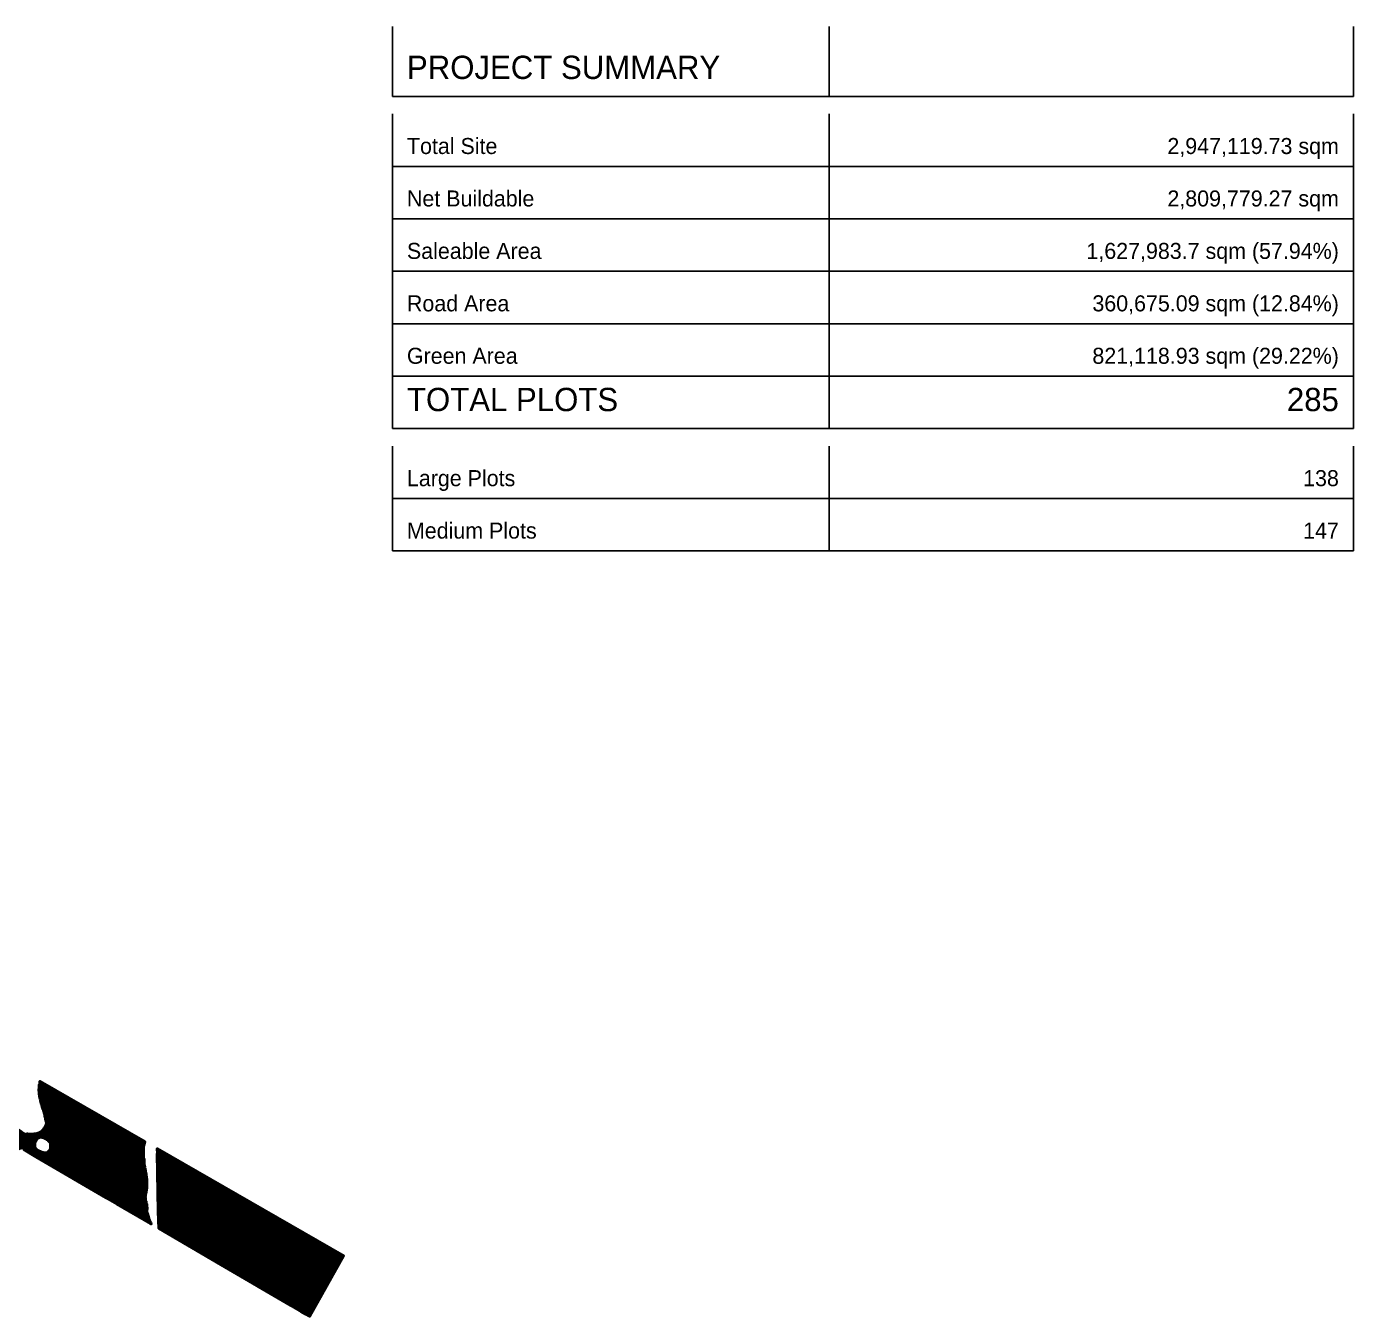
# Model space of a CAD drawing. Header units: metres. Extents: x 729569 to 733474, y 1423763 to 1426173.
# Drawn here: x 732107 to 733474, y 1424845 to 1426173 of the extents above; entities that cross this region are included whole.
import ezdxf
from ezdxf.enums import TextEntityAlignment as Align

# ---------------------------------------------------------------- set-up
doc = ezdxf.new("R2010")
doc.units = ezdxf.units.M
for name, color, linetype in [('BOUNDARY', 7, 'Continuous'), ('GREEN_AREA', 7, 'Continuous'), ('PARCEL_BORDER', 7, 'Continuous'), ('PARCEL_L', 7, 'Continuous'), ('ROADS_LOCAL', 7, 'Continuous'), ('ROADS_MAIN', 7, 'Continuous'), ('TABLE_LINES', 7, 'Continuous'), ('TABLE_TEXT', 7, 'Continuous')]:
    doc.layers.add(name, color=color, linetype=linetype)

msp = doc.modelspace()

# ---------------------------------------------------------------- hatches: boundary and pattern name
at = {"layer": 'BOUNDARY', "true_color": 0xdcdcdc}
h = msp.add_hatch(dxfattribs=at)
h.set_pattern_fill('SOLID')
h.paths.add_polyline_path([(732433.9, 1424906.9), (732398.7, 1424844.6), (732243.5, 1424935.2), (732241.7, 1425017.4), (732433.9, 1424906.9)])
at = {"layer": 'GREEN_AREA', "true_color": 0x96c896}
h = msp.add_hatch(dxfattribs=at)
h.set_pattern_fill('SOLID')
h.paths.add_polyline_path([(732217.3, 1425026.8), (732217.4, 1425026.6), (732217.7, 1425025), (732218.2, 1425023.5), (732218.8, 1425022.1), (732219.5, 1425020.7), (732220.2, 1425019.8), (732217.6, 1425015.3), (732145.8, 1425057.3), (732150.8, 1425065.8), (732217.3, 1425026.8)])
h = msp.add_hatch(dxfattribs=at)
h.set_pattern_fill('SOLID')
h.paths.add_polyline_path([(732227.8, 1425006.2), (732227.8, 1425005.9), (732227.8, 1425005.7), (732227.8, 1425005.4), (732227.8, 1425005), (732227.8, 1425005), (732227.8, 1425004.6), (732227.8, 1425004.4), (732227.8, 1425004), (732227.8, 1425003.8), (732227.8, 1425003.4), (732227.8, 1425003.3), (732227.8, 1425002.9), (732227.8, 1425002.8), (732227.9, 1425002.4), (732227.9, 1425002.3), (732227.9, 1425001.9), (732227.9, 1425001.9), (732228, 1425001.4), (732228, 1425001.3), (732228.1, 1425000.9), (732228.1, 1425000.8), (732228.2, 1425000.2), (732228.2, 1425000.1), (732228.4, 1424999.4), (732228.4, 1424999.4), (732228.5, 1424998.6), (732228.7, 1424997.9), (732228.8, 1424997.3), (732228.9, 1424996.9), (732228.9, 1424996.6), (732229, 1424996.3), (732229, 1424996), (732229, 1424996), (732229.1, 1424995.6), (732229.1, 1424995.6), (732229.1, 1424995.1), (732229.1, 1424995.1), (732229.2, 1424994.6), (732229.2, 1424994.6), (732229.4, 1424993.7), (732229.4, 1424993.6), (732229.6, 1424992.4), (732229.8, 1424991.1), (732230, 1424989.6), (732230.3, 1424988.2), (732230.4, 1424987), (732230.6, 1424986.1), (732230.6, 1424985.6), (732230.7, 1424985.2), (732230.7, 1424984.8), (732230.7, 1424984.4), (732230.7, 1424984), (732230.7, 1424983.5), (732230.7, 1424983), (732230.7, 1424982.6), (732230.7, 1424982.1), (732230.7, 1424981.6), (732230.7, 1424981), (732230.7, 1424981), (732230.6, 1424980.4), (732230.6, 1424980.4), (732230.6, 1424979.7), (732230.6, 1424979.7), (732230.6, 1424979), (732230.6, 1424978.1), (732230.6, 1424977.3), (732230.5, 1424976.6), (732230.5, 1424976.3), (732230.5, 1424976.2), (732230.4, 1424975.9), (732230.3, 1424975.6), (732230.3, 1424975.2), (732230.3, 1424975.2), (732230.1, 1424974.5), (732230.1, 1424974.5), (732230, 1424973.5), (732230, 1424973.5), (732229.8, 1424972.5), (732229.6, 1424971.4), (732229.5, 1424970.4), (732229.3, 1424969.7), (732229.3, 1424969.4), (732229.2, 1424969.1), (732229.2, 1424968.8), (732229.2, 1424968.8), (732229.1, 1424968.5), (732229.1, 1424968.4), (732229.1, 1424968.2), (732229, 1424967.9), (732229, 1424967.6), (732229.1, 1424967.2), (732229.1, 1424967.1), (732229.1, 1424966.8), (732229.1, 1424966.7), (732229.1, 1424966.2), (732229.2, 1424966.1), (732229.2, 1424965.5), (732229.3, 1424965.2), (732229.4, 1424964.8), (732229.4, 1424964.7), (732229.6, 1424964.1), (732229.6, 1424964.1), (732229.8, 1424963.4), (732230, 1424962.7), (732230.2, 1424961.9), (732230.4, 1424961.2), (732230.5, 1424960.5), (732230.6, 1424959.8), (732230.7, 1424959), (732230.7, 1424958.2), (732230.7, 1424957.4), (732230.8, 1424956.6), (732230.8, 1424955.9), (732230.8, 1424955.3), (732230.8, 1424955.3), (732230.8, 1424954.9), (732230.7, 1424954.6), (732230.7, 1424954.2), (732230.7, 1424953.8), (732230.7, 1424953.6), (732230.7, 1424953.2), (732230.7, 1424952.9), (732230.7, 1424952.4), (732230.7, 1424952.2), (732230.8, 1424952), (732230.9, 1424951.5), (732230.9, 1424951.4), (732231.2, 1424950.5), (732231.2, 1424950.5), (732231.5, 1424949.5), (732231.6, 1424949.4), (732231.9, 1424948.3), (732232, 1424948.2), (732232.4, 1424947.1), (732232.4, 1424947), (732232.7, 1424945.9), (732232.7, 1424945.9), (732233.1, 1424945), (732233.3, 1424944.3), (732233.4, 1424944), (732233.4, 1424943.9), (732233.5, 1424943.7), (732233.6, 1424943.5), (732233.6, 1424943.3), (732233.7, 1424943), (732233.8, 1424942.8), (732233.9, 1424942.7), (732234.1, 1424942.4), (732234.1, 1424942.4), (732234.2, 1424942.1), (732234.4, 1424941.7), (732234.6, 1424941.3), (732234.9, 1424940.7), (732235.3, 1424940), (732200.4, 1424960.4), (732227.7, 1425007), (732227.8, 1425006.7), (732227.8, 1425006.2)])
h = msp.add_hatch(dxfattribs=at)
h.set_pattern_fill('SOLID')
h.paths.add_polyline_path([(732241.8, 1425012.4), (732268.8, 1424996.6), (732243.1, 1424952.7), (732241.8, 1425012.4)])
h = msp.add_hatch(dxfattribs=at)
h.set_pattern_fill('SOLID')
h.paths.add_polyline_path([(732421.2, 1424901.9), (732422.3, 1424901.8), (732423.9, 1424901.8), (732425.4, 1424902), (732394.4, 1424847.1), (732390.4, 1424849.5), (732421.2, 1424901.9)])
at = {"layer": 'PARCEL_L', "true_color": 0xffffc8}
h = msp.add_hatch(dxfattribs=at)
h.set_pattern_fill('SOLID')
h.paths.add_polyline_path([(732030.6, 1425025.2), (732071.2, 1425094.4), (732071.2, 1425093.8), (732071.1, 1425093), (732071.1, 1425092.2), (732071.1, 1425092.1), (732071, 1425091.3), (732071, 1425091.2), (732071, 1425090.5), (732071.1, 1425090.2), (732071.1, 1425089.6), (732071.2, 1425089.2), (732071.3, 1425088.7), (732071.4, 1425088.4), (732071.5, 1425088.1), (732071.8, 1425087.4), (732072, 1425087), (732072.4, 1425086.3), (732072.5, 1425086.1), (732073, 1425085.5), (732073.1, 1425085.3), (732073.5, 1425084.8), (732073.6, 1425084.7), (732073.8, 1425084.5), (732073.8, 1425084.5), (732073.9, 1425084.2), (732074, 1425084), (732074.1, 1425083.7), (732074.3, 1425083.4), (732074.5, 1425083.2), (732074.7, 1425083), (732074.8, 1425082.9), (732075.1, 1425082.7), (732075.1, 1425082.7), (732075.4, 1425082.3), (732076, 1425081.5), (732076.6, 1425080.5), (732076.6, 1425080.5), (732077.3, 1425079.6), (732077.3, 1425079.6), (732078, 1425078.7), (732078, 1425078.6), (732078.5, 1425077.9), (732078.6, 1425077.8), (732079, 1425077.3), (732079.1, 1425077.2), (732079.6, 1425076.7), (732079.7, 1425076.5), (732080.1, 1425076.1), (732080.2, 1425076), (732080.6, 1425075.7), (732080.9, 1425075.4), (732081.1, 1425075.1), (732081.3, 1425074.9), (732081.5, 1425074.7), (732081.6, 1425074.5), (732081.7, 1425074.4), (732081.7, 1425074.3), (732081.8, 1425074.1), (732082, 1425073.5), (732082.3, 1425072.7), (732082.6, 1425071.7), (732083, 1425070.6), (732083.4, 1425069.4), (732083.8, 1425068.2), (732084.2, 1425066.9), (732084.6, 1425065.7), (732084.9, 1425064.6), (732085.3, 1425063.4), (732085.7, 1425062), (732086.1, 1425060.7), (732086.4, 1425059.3), (732086.8, 1425058.1), (732087.1, 1425057.1), (732087.3, 1425056.2), (732087.5, 1425055.7), (732087.5, 1425055.6), (732087.5, 1425055.5), (732087.5, 1425055.5), (732087.5, 1425055.3), (732087.6, 1425055.2), (732087.6, 1425055), (732087.6, 1425054.9), (732087.7, 1425054.6), (732087.7, 1425054.5), (732087.8, 1425054.1), (732087.9, 1425053.9), (732088.1, 1425053.6), (732088.2, 1425053.3), (732088.4, 1425053.1), (732088.5, 1425053), (732088.9, 1425052.4), (732088.9, 1425052.4), (732089.6, 1425051.4), (732090.4, 1425050.3), (732091.3, 1425049.1), (732092.2, 1425047.8), (732093.1, 1425046.6), (732093.9, 1425045.6), (732094.5, 1425044.7), (732094.8, 1425044.3), (732095, 1425043.9), (732095.2, 1425043.4), (732095.4, 1425043), (732095.5, 1425042.9), (732095.7, 1425042.4), (732095.8, 1425042.3), (732096.1, 1425041.7), (732096.2, 1425041.5), (732096.6, 1425040.9), (732096.7, 1425040.8), (732097.1, 1425040.2), (732097.2, 1425040.1), (732097.7, 1425039.6), (732097.8, 1425039.5), (732098.2, 1425039), (732098.3, 1425038.9), (732098.7, 1425038.5), (732098.8, 1425038.4), (732099.2, 1425038), (732099.2, 1425038), (732099.6, 1425037.6), (732099.7, 1425037.6), (732100.1, 1425037.2), (732100.3, 1425037.1), (732100.6, 1425036.8), (732100.8, 1425036.7), (732101.1, 1425036.5), (732101.2, 1425036.4), (732101.6, 1425036.2), (732101.6, 1425036.2), (732102, 1425035.9), (732102.3, 1425035.7), (732102.9, 1425035.3), (732102.9, 1425035.3), (732103.5, 1425034.7), (732103.6, 1425034.7), (732104.4, 1425034.1), (732104.6, 1425034), (732105.4, 1425033.5), (732105.7, 1425033.4), (732106.6, 1425033), (732107, 1425032.8), (732107.9, 1425032.5), (732108.1, 1425032.5), (732108.4, 1425032.4), (732109.1, 1425032.3), (732109.4, 1425032.3), (732110.4, 1425032.2), (732110.6, 1425032.2), (732111.8, 1425032.2), (732111.9, 1425032.3), (732113.2, 1425032.3), (732113.3, 1425032.3), (732114.7, 1425032.4), (732114.8, 1425032.5), (732116.2, 1425032.6), (732116.3, 1425032.7), (732117.7, 1425032.9), (732117.9, 1425032.9), (732119.1, 1425033.3), (732119.3, 1425033.3), (732120.4, 1425033.7), (732120.8, 1425033.9), (732121.7, 1425034.3), (732121.9, 1425034.4), (732122.2, 1425034.6), (732123, 1425035.2), (732123.2, 1425035.4), (732123.3, 1425035.5), (732124.1, 1425036.3), (732124.3, 1425036.6), (732125, 1425037.5), (732125.1, 1425037.7), (732125.7, 1425038.7), (732125.8, 1425038.8), (732126.4, 1425039.8), (732126.4, 1425039.9), (732126.9, 1425040.8), (732126.9, 1425040.9), (732127.3, 1425041.6), (732127.3, 1425041.8), (732127.5, 1425042.3), (732127.6, 1425042.5), (732127.7, 1425042.8), (732127.8, 1425043.1), (732127.8, 1425043.4), (732127.8, 1425043.8), (732127.8, 1425044.1), (732127.8, 1425044.4), (732127.8, 1425044.6), (732127.7, 1425044.9), (732127.6, 1425045.2), (732127.5, 1425045.5), (732127.4, 1425045.6), (732127.4, 1425045.6), (732127.4, 1425045.7), (732127.3, 1425046.2), (732127.2, 1425046.9), (732127.2, 1425046.9), (732127, 1425047.8), (732127, 1425047.8), (732126.8, 1425048.8), (732126.8, 1425048.8), (732126.6, 1425049.9), (732126.6, 1425049.9), (732126.3, 1425051), (732126.3, 1425051), (732126.1, 1425052.1), (732126.1, 1425052.2), (732125.8, 1425053.2), (732125.8, 1425053.3), (732125.5, 1425054.3), (732125.5, 1425054.3), (732125.1, 1425055.5), (732125.1, 1425055.5), (732124.7, 1425056.8), (732124.7, 1425056.8), (732124.3, 1425058.1), (732124.3, 1425058.1), (732123.9, 1425059.4), (732123.9, 1425059.4), (732123.5, 1425060.6), (732123.5, 1425060.6), (732123.1, 1425061.7), (732122.8, 1425062.6), (732122.6, 1425063.3), (732122.5, 1425063.6), (732122.4, 1425064), (732122.3, 1425064.3), (732122.2, 1425064.6), (732122.1, 1425064.9), (732122, 1425065.3), (732122, 1425065.3), (732121.9, 1425065.8), (732121.8, 1425066.1), (732121.8, 1425066.5), (732121.7, 1425066.9), (732121.6, 1425067.3), (732121.6, 1425067.3), (732121.5, 1425067.9), (732121.3, 1425068.8), (732121.1, 1425069.8), (732120.9, 1425071), (732120.7, 1425072.3), (732120.5, 1425073.6), (732120.4, 1425074.9), (732120.3, 1425076.1), (732120.2, 1425077.2), (732120.2, 1425078.3), (732120.3, 1425079.5), (732120.3, 1425080.8), (732120.4, 1425082.2), (732120.5, 1425083.5), (732150.8, 1425065.8), (732128, 1425026.9), (732127.3, 1425027.3), (732127.1, 1425027.4), (732126, 1425028), (732125.8, 1425028.1), (732124.7, 1425028.5), (732124.4, 1425028.6), (732123.3, 1425028.9), (732122.9, 1425029), (732122.2, 1425029.1), (732121.9, 1425029.1), (732121.7, 1425029.1), (732121.2, 1425029.1), (732121, 1425029.1), (732120.7, 1425029.1), (732120.4, 1425029), (732120.1, 1425028.9), (732119.9, 1425028.9), (732119.7, 1425028.8), (732119.5, 1425028.7), (732119.2, 1425028.6), (732119, 1425028.4), (732118.8, 1425028.3), (732118.6, 1425028.2), (732118.2, 1425027.9), (732118, 1425027.7), (732117.9, 1425027.6), (732117.4, 1425027), (732117.2, 1425026.8), (732117.1, 1425026.7), (732116.6, 1425025.8), (732116.4, 1425025.5), (732115.9, 1425024.5), (732115.8, 1425024.2), (732115.4, 1425023.2), (732115.3, 1425022.8), (732115.1, 1425021.8), (732115.1, 1425021.6), (732115.1, 1425021.4), (732115.1, 1425020.7), (732115.1, 1425020.4), (732115.1, 1425020.2), (732115.1, 1425019.7), (732115.2, 1425019.5), (732115.2, 1425019.3), (732115.3, 1425019), (732115.4, 1425018.7), (732115.5, 1425018.5), (732115.6, 1425018.3), (732115.6, 1425018.1), (732115.8, 1425017.9), (732115.9, 1425017.7), (732116.1, 1425017.5), (732116.2, 1425017.3), (732116.4, 1425017.1), (732116.8, 1425016.7), (732116.9, 1425016.6), (732117.1, 1425016.5), (732117.8, 1425016), (732118.1, 1425015.8), (732119.2, 1425015.2), (732119.5, 1425015), (732120.7, 1425014.5), (732117.4, 1425008.8), (732104.4, 1425016.4), (732104, 1425016.6), (732103.5, 1425016.8), (732103, 1425016.9), (732102.6, 1425017), (732102.1, 1425017.1), (732101.6, 1425017.1), (732101.1, 1425017), (732100.6, 1425016.9), (732100.2, 1425016.8), (732099.7, 1425016.6), (732099.3, 1425016.4), (732098.9, 1425016.1), (732098.5, 1425015.8), (732098.2, 1425015.4), (732097.9, 1425015.1), (732082.7, 1424994.7), (732030.6, 1425025.2)])
h = msp.add_hatch(dxfattribs=at)
h.set_pattern_fill('SOLID')
h.paths.add_polyline_path([(732145.8, 1425057.3), (732217.6, 1425015.3), (732189.2, 1424966.9), (732117.4, 1425008.8), (732120.7, 1425014.5), (732120.8, 1425014.5), (732121, 1425014.4), (732122.3, 1425013.9), (732122.5, 1425013.9), (732123.8, 1425013.5), (732124.1, 1425013.4), (732125.3, 1425013.2), (732125.6, 1425013.2), (732126.4, 1425013.1), (732126.6, 1425013.1), (732126.9, 1425013.1), (732127.4, 1425013.1), (732127.6, 1425013.2), (732127.9, 1425013.2), (732128.2, 1425013.3), (732128.4, 1425013.4), (732128.6, 1425013.4), (732128.7, 1425013.5), (732129, 1425013.6), (732129.1, 1425013.7), (732129.4, 1425013.9), (732129.6, 1425014.1), (732129.8, 1425014.2), (732130, 1425014.4), (732130.3, 1425014.7), (732130.4, 1425014.8), (732130.6, 1425015.1), (732130.9, 1425015.6), (732131, 1425015.8), (732131.2, 1425016), (732131.5, 1425016.7), (732131.7, 1425017.1), (732131.9, 1425018), (732132, 1425018.4), (732132.2, 1425019.2), (732132.2, 1425019.6), (732132.2, 1425020.5), (732132.2, 1425020.9), (732132.2, 1425021.6), (732132.1, 1425022), (732132, 1425022.4), (732131.9, 1425022.8), (732131.8, 1425023.1), (732131.7, 1425023.3), (732131.6, 1425023.4), (732131.6, 1425023.6), (732131.5, 1425023.7), (732131.3, 1425024), (732131.2, 1425024.2), (732130.9, 1425024.5), (732130.6, 1425024.9), (732130.3, 1425025.2), (732129.8, 1425025.7), (732129.5, 1425025.9), (732128.6, 1425026.5), (732128.4, 1425026.7), (732128, 1425026.9), (732145.8, 1425057.3)])
h = msp.add_hatch(dxfattribs=at)
h.set_pattern_fill('SOLID')
h.paths.add_polyline_path([(732268.8, 1424996.6), (732340.6, 1424954.5), (732307.4, 1424897.9), (732243.5, 1424935.2), (732243.1, 1424952.7), (732268.8, 1424996.6)])
h = msp.add_hatch(dxfattribs=at)
h.set_pattern_fill('SOLID')
h.paths.add_polyline_path([(732340.6, 1424954.5), (732407.1, 1424915.5), (732407.1, 1424915.3), (732407.5, 1424913.8), (732407.9, 1424912.3), (732408.6, 1424910.8), (732409.3, 1424909.4), (732410, 1424908.5), (732379.2, 1424856), (732307.4, 1424897.9), (732340.6, 1424954.5)])
at = {"layer": 'ROADS_LOCAL', "true_color": 0x999999}
h = msp.add_hatch(dxfattribs=at)
h.set_pattern_fill('SOLID')
h.paths.add_polyline_path([(732200.4, 1424960.4), (732189.2, 1424966.9), (732220.2, 1425019.8), (732219.5, 1425020.7), (732218.8, 1425022.1), (732218.2, 1425023.5), (732217.7, 1425025), (732217.4, 1425026.6), (732217.3, 1425026.8), (732120.5, 1425083.5), (732120.6, 1425083.7), (732120.7, 1425085.1), (732120.8, 1425086.3), (732120.9, 1425086.8), (732229, 1425024.7), (732228.8, 1425024.3), (732228.8, 1425024.3), (732228.6, 1425023.4), (732228.5, 1425022.8), (732228.3, 1425022.1), (732228.1, 1425021.5), (732228.1, 1425021.4), (732227.9, 1425020.8), (732227.9, 1425020.8), (732227.7, 1425020.2), (732227.7, 1425020.1), (732227.6, 1425019.5), (732227.5, 1425019.3), (732227.5, 1425018.9), (732227.4, 1425018.6), (732227.4, 1425018.2), (732227.4, 1425017.9), (732227.4, 1425017.5), (732227.4, 1425017.3), (732227.4, 1425016.9), (732227.4, 1425016.9), (732227.4, 1425016.6), (732227.5, 1425016.2), (732227.4, 1425015.9), (732227.4, 1425015.3), (732227.4, 1425014.6), (732227.4, 1425014.5), (732227.4, 1425013.7), (732227.4, 1425013.7), (732227.4, 1425012.8), (732227.4, 1425012.8), (732227.4, 1425011.9), (732227.4, 1425011.8), (732227.4, 1425011), (732227.4, 1425010.9), (732227.4, 1425010), (732227.4, 1425009.9), (732227.5, 1425009.1), (732227.5, 1425009), (732227.6, 1425008.2), (732227.6, 1425008.1), (732227.7, 1425007.4), (732227.7, 1425007.4), (732227.7, 1425007), (732200.4, 1424960.4)])
at = {"layer": 'ROADS_MAIN', "true_color": 0x999999}
h = msp.add_hatch(dxfattribs=at)
h.set_pattern_fill('SOLID')
h.paths.add_polyline_path([(732425.4, 1424902), (732423.9, 1424901.8), (732422.3, 1424901.8), (732421.2, 1424901.9), (732390.4, 1424849.5), (732379.2, 1424856), (732410, 1424908.5), (732409.3, 1424909.4), (732408.6, 1424910.8), (732407.9, 1424912.3), (732407.5, 1424913.8), (732407.1, 1424915.3), (732407.1, 1424915.5), (732241.8, 1425012.4), (732241.7, 1425017.4), (732433.9, 1424906.9), (732398.7, 1424844.6), (732394.4, 1424847.1), (732425.4, 1424902)])

# ---------------------------------------------------------------- linework, layer by layer
at = {"layer": 'PARCEL_BORDER', "lineweight": 50, "true_color": 0x323232}
msp.add_lwpolyline([(732107, 1425032.8), (732107.9, 1425032.5), (732108.1, 1425032.5), (732108.4, 1425032.4), (732109.1, 1425032.3), (732109.4, 1425032.3), (732110.4, 1425032.2), (732110.6, 1425032.2), (732111.8, 1425032.2), (732111.9, 1425032.3), (732113.2, 1425032.3), (732113.3, 1425032.3), (732114.7, 1425032.4), (732114.8, 1425032.5), (732116.2, 1425032.6), (732116.3, 1425032.7), (732117.7, 1425032.9), (732117.9, 1425032.9), (732119.1, 1425033.3), (732119.3, 1425033.3), (732120.4, 1425033.7), (732120.8, 1425033.9), (732121.7, 1425034.3), (732121.9, 1425034.4), (732122.2, 1425034.6), (732123, 1425035.2), (732123.2, 1425035.4), (732123.3, 1425035.5), (732124.1, 1425036.3), (732124.3, 1425036.6), (732125, 1425037.5), (732125.1, 1425037.7), (732125.7, 1425038.7), (732125.8, 1425038.8), (732126.4, 1425039.8), (732126.4, 1425039.9), (732126.9, 1425040.8), (732126.9, 1425040.9), (732127.3, 1425041.6), (732127.3, 1425041.8), (732127.5, 1425042.3), (732127.6, 1425042.5), (732127.7, 1425042.8), (732127.8, 1425043.1), (732127.8, 1425043.4), (732127.8, 1425043.8), (732127.8, 1425044.1), (732127.8, 1425044.4), (732127.8, 1425044.6), (732127.7, 1425044.9), (732127.6, 1425045.2), (732127.5, 1425045.5), (732127.4, 1425045.6), (732127.4, 1425045.6), (732127.4, 1425045.7), (732127.3, 1425046.2), (732127.2, 1425046.9), (732127.2, 1425046.9), (732127, 1425047.8), (732127, 1425047.8), (732126.8, 1425048.8), (732126.8, 1425048.8), (732126.6, 1425049.9), (732126.6, 1425049.9), (732126.3, 1425051), (732126.3, 1425051), (732126.1, 1425052.1), (732126.1, 1425052.2), (732125.8, 1425053.2), (732125.8, 1425053.3), (732125.5, 1425054.3), (732125.5, 1425054.3), (732125.1, 1425055.5), (732125.1, 1425055.5), (732124.7, 1425056.8), (732124.7, 1425056.8), (732124.3, 1425058.1), (732124.3, 1425058.1), (732123.9, 1425059.4), (732123.9, 1425059.4), (732123.5, 1425060.6), (732123.5, 1425060.6), (732123.1, 1425061.7), (732122.8, 1425062.6), (732122.6, 1425063.3), (732122.5, 1425063.6), (732122.4, 1425064), (732122.3, 1425064.3), (732122.2, 1425064.6), (732122.1, 1425064.9), (732122, 1425065.3), (732122, 1425065.3), (732121.9, 1425065.8), (732121.8, 1425066.1), (732121.8, 1425066.5), (732121.7, 1425066.9), (732121.6, 1425067.3), (732121.6, 1425067.3), (732121.5, 1425067.9), (732121.3, 1425068.8), (732121.1, 1425069.8), (732120.9, 1425071), (732120.7, 1425072.3), (732120.5, 1425073.6), (732120.4, 1425074.9), (732120.3, 1425076.1), (732120.2, 1425077.2), (732120.2, 1425078.3), (732120.3, 1425079.5), (732120.3, 1425080.8), (732120.4, 1425082.2), (732120.5, 1425083.5), (732150.8, 1425065.8), (732128, 1425026.9), (732127.3, 1425027.3), (732127.1, 1425027.4), (732126, 1425028), (732125.8, 1425028.1), (732124.7, 1425028.5), (732124.4, 1425028.6), (732123.3, 1425028.9), (732122.9, 1425029), (732122.2, 1425029.1), (732121.9, 1425029.1), (732121.7, 1425029.1), (732121.2, 1425029.1), (732121, 1425029.1), (732120.7, 1425029.1), (732120.4, 1425029), (732120.1, 1425028.9), (732119.9, 1425028.9), (732119.7, 1425028.8), (732119.5, 1425028.7), (732119.2, 1425028.6), (732119, 1425028.4), (732118.8, 1425028.3), (732118.6, 1425028.2), (732118.2, 1425027.9), (732118, 1425027.7), (732117.9, 1425027.6), (732117.4, 1425027), (732117.2, 1425026.8), (732117.1, 1425026.7), (732116.6, 1425025.8), (732116.4, 1425025.5), (732115.9, 1425024.5), (732115.8, 1425024.2), (732115.4, 1425023.2), (732115.3, 1425022.8), (732115.1, 1425021.8), (732115.1, 1425021.6), (732115.1, 1425021.4), (732115.1, 1425020.7), (732115.1, 1425020.4), (732115.1, 1425020.2), (732115.1, 1425019.7), (732115.2, 1425019.5), (732115.2, 1425019.3), (732115.3, 1425019), (732115.4, 1425018.7), (732115.5, 1425018.5), (732115.6, 1425018.3), (732115.6, 1425018.1), (732115.8, 1425017.9), (732115.9, 1425017.7), (732116.1, 1425017.5), (732116.2, 1425017.3), (732116.4, 1425017.1), (732116.8, 1425016.7), (732116.9, 1425016.6), (732117.1, 1425016.5), (732117.8, 1425016), (732118.1, 1425015.8), (732119.2, 1425015.2), (732119.5, 1425015), (732120.7, 1425014.5), (732117.4, 1425008.8), (732104.4, 1425016.4)], dxfattribs=at)
at = {"layer": 'PARCEL_BORDER', "lineweight": 40, "true_color": 0x323232}
for points in [[(732200.4, 1424960.4), (732189.2, 1424966.9), (732220.2, 1425019.8), (732219.5, 1425020.7), (732218.8, 1425022.1), (732218.2, 1425023.5), (732217.7, 1425025), (732217.4, 1425026.6), (732217.3, 1425026.8), (732120.5, 1425083.5), (732120.6, 1425083.7), (732120.7, 1425085.1), (732120.8, 1425086.3), (732120.9, 1425086.8), (732229, 1425024.7), (732228.8, 1425024.3), (732228.8, 1425024.3), (732228.6, 1425023.4), (732228.5, 1425022.8), (732228.3, 1425022.1), (732228.1, 1425021.5), (732228.1, 1425021.4), (732227.9, 1425020.8), (732227.9, 1425020.8), (732227.7, 1425020.2), (732227.7, 1425020.1), (732227.6, 1425019.5), (732227.5, 1425019.3), (732227.5, 1425018.9), (732227.4, 1425018.6), (732227.4, 1425018.2), (732227.4, 1425017.9), (732227.4, 1425017.5), (732227.4, 1425017.3), (732227.4, 1425016.9), (732227.4, 1425016.9), (732227.4, 1425016.6), (732227.5, 1425016.2), (732227.4, 1425015.9), (732227.4, 1425015.3), (732227.4, 1425014.6), (732227.4, 1425014.5), (732227.4, 1425013.7), (732227.4, 1425013.7), (732227.4, 1425012.8), (732227.4, 1425012.8), (732227.4, 1425011.9), (732227.4, 1425011.8), (732227.4, 1425011), (732227.4, 1425010.9), (732227.4, 1425010), (732227.4, 1425009.9), (732227.5, 1425009.1), (732227.5, 1425009), (732227.6, 1425008.2), (732227.6, 1425008.1), (732227.7, 1425007.4), (732227.7, 1425007.4), (732227.7, 1425007), (732200.4, 1424960.4)], [(732425.4, 1424902), (732423.9, 1424901.8), (732422.3, 1424901.8), (732421.2, 1424901.9), (732390.4, 1424849.5), (732379.2, 1424856), (732410, 1424908.5), (732409.3, 1424909.4), (732408.6, 1424910.8), (732407.9, 1424912.3), (732407.5, 1424913.8), (732407.1, 1424915.3), (732407.1, 1424915.5), (732241.8, 1425012.4), (732241.7, 1425017.4), (732433.9, 1424906.9), (732398.7, 1424844.6), (732394.4, 1424847.1), (732425.4, 1424902)]]:
    msp.add_lwpolyline(points, close=True, dxfattribs=at)
at = {"layer": 'PARCEL_BORDER', "lineweight": 50, "true_color": 0x323232}
for points in [[(732145.8, 1425057.3), (732217.6, 1425015.3), (732189.2, 1424966.9), (732117.4, 1425008.8), (732120.7, 1425014.5), (732120.8, 1425014.5), (732121, 1425014.4), (732122.3, 1425013.9), (732122.5, 1425013.9), (732123.8, 1425013.5), (732124.1, 1425013.4), (732125.3, 1425013.2), (732125.6, 1425013.2), (732126.4, 1425013.1), (732126.6, 1425013.1), (732126.9, 1425013.1), (732127.4, 1425013.1), (732127.6, 1425013.2), (732127.9, 1425013.2), (732128.2, 1425013.3), (732128.4, 1425013.4), (732128.6, 1425013.4), (732128.7, 1425013.5), (732129, 1425013.6), (732129.1, 1425013.7), (732129.4, 1425013.9), (732129.6, 1425014.1), (732129.8, 1425014.2), (732130, 1425014.4), (732130.3, 1425014.7), (732130.4, 1425014.8), (732130.6, 1425015.1), (732130.9, 1425015.6), (732131, 1425015.8), (732131.2, 1425016), (732131.5, 1425016.7), (732131.7, 1425017.1), (732131.9, 1425018), (732132, 1425018.4), (732132.2, 1425019.2), (732132.2, 1425019.6), (732132.2, 1425020.5), (732132.2, 1425020.9), (732132.2, 1425021.6), (732132.1, 1425022), (732132, 1425022.4), (732131.9, 1425022.8), (732131.8, 1425023.1), (732131.7, 1425023.3), (732131.6, 1425023.4), (732131.6, 1425023.6), (732131.5, 1425023.7), (732131.3, 1425024), (732131.2, 1425024.2), (732130.9, 1425024.5), (732130.6, 1425024.9), (732130.3, 1425025.2), (732129.8, 1425025.7), (732129.5, 1425025.9), (732128.6, 1425026.5), (732128.4, 1425026.7), (732128, 1425026.9), (732145.8, 1425057.3)], [(732268.8, 1424996.6), (732340.6, 1424954.5), (732307.4, 1424897.9), (732243.5, 1424935.2), (732243.1, 1424952.7), (732268.8, 1424996.6)], [(732340.6, 1424954.5), (732407.1, 1424915.5), (732407.1, 1424915.3), (732407.5, 1424913.8), (732407.9, 1424912.3), (732408.6, 1424910.8), (732409.3, 1424909.4), (732410, 1424908.5), (732379.2, 1424856), (732307.4, 1424897.9), (732340.6, 1424954.5)]]:
    msp.add_lwpolyline(points, close=True, dxfattribs=at)
at = {"layer": 'PARCEL_BORDER', "lineweight": 50, "true_color": 0x326432}
for points in [[(732217.3, 1425026.8), (732217.4, 1425026.6), (732217.7, 1425025), (732218.2, 1425023.5), (732218.8, 1425022.1), (732219.5, 1425020.7), (732220.2, 1425019.8), (732217.6, 1425015.3), (732145.8, 1425057.3), (732150.8, 1425065.8), (732217.3, 1425026.8)], [(732227.8, 1425006.2), (732227.8, 1425005.9), (732227.8, 1425005.7), (732227.8, 1425005.4), (732227.8, 1425005), (732227.8, 1425005), (732227.8, 1425004.6), (732227.8, 1425004.4), (732227.8, 1425004), (732227.8, 1425003.8), (732227.8, 1425003.4), (732227.8, 1425003.3), (732227.8, 1425002.9), (732227.8, 1425002.8), (732227.9, 1425002.4), (732227.9, 1425002.3), (732227.9, 1425001.9), (732227.9, 1425001.9), (732228, 1425001.4), (732228, 1425001.3), (732228.1, 1425000.9), (732228.1, 1425000.8), (732228.2, 1425000.2), (732228.2, 1425000.1), (732228.4, 1424999.4), (732228.4, 1424999.4), (732228.5, 1424998.6), (732228.7, 1424997.9), (732228.8, 1424997.3), (732228.9, 1424996.9), (732228.9, 1424996.6), (732229, 1424996.3), (732229, 1424996), (732229, 1424996), (732229.1, 1424995.6), (732229.1, 1424995.6), (732229.1, 1424995.1), (732229.1, 1424995.1), (732229.2, 1424994.6), (732229.2, 1424994.6), (732229.4, 1424993.7), (732229.4, 1424993.6), (732229.6, 1424992.4), (732229.8, 1424991.1), (732230, 1424989.6), (732230.3, 1424988.2), (732230.4, 1424987), (732230.6, 1424986.1), (732230.6, 1424985.6), (732230.7, 1424985.2), (732230.7, 1424984.8), (732230.7, 1424984.4), (732230.7, 1424984), (732230.7, 1424983.5), (732230.7, 1424983), (732230.7, 1424982.6), (732230.7, 1424982.1), (732230.7, 1424981.6), (732230.7, 1424981), (732230.7, 1424981), (732230.6, 1424980.4), (732230.6, 1424980.4), (732230.6, 1424979.7), (732230.6, 1424979.7), (732230.6, 1424979), (732230.6, 1424978.1), (732230.6, 1424977.3), (732230.5, 1424976.6), (732230.5, 1424976.3), (732230.5, 1424976.2), (732230.4, 1424975.9), (732230.3, 1424975.6), (732230.3, 1424975.2), (732230.3, 1424975.2), (732230.1, 1424974.5), (732230.1, 1424974.5), (732230, 1424973.5), (732230, 1424973.5), (732229.8, 1424972.5), (732229.6, 1424971.4), (732229.5, 1424970.4), (732229.3, 1424969.7), (732229.3, 1424969.4), (732229.2, 1424969.1), (732229.2, 1424968.8), (732229.2, 1424968.8), (732229.1, 1424968.5), (732229.1, 1424968.4), (732229.1, 1424968.2), (732229, 1424967.9), (732229, 1424967.6), (732229.1, 1424967.2), (732229.1, 1424967.1), (732229.1, 1424966.8), (732229.1, 1424966.7), (732229.1, 1424966.2), (732229.2, 1424966.1), (732229.2, 1424965.5), (732229.3, 1424965.2), (732229.4, 1424964.8), (732229.4, 1424964.7), (732229.6, 1424964.1), (732229.6, 1424964.1), (732229.8, 1424963.4), (732230, 1424962.7), (732230.2, 1424961.9), (732230.4, 1424961.2), (732230.5, 1424960.5), (732230.6, 1424959.8), (732230.7, 1424959), (732230.7, 1424958.2), (732230.7, 1424957.4), (732230.8, 1424956.6), (732230.8, 1424955.9), (732230.8, 1424955.3), (732230.8, 1424955.3), (732230.8, 1424954.9), (732230.7, 1424954.6), (732230.7, 1424954.2), (732230.7, 1424953.8), (732230.7, 1424953.6), (732230.7, 1424953.2), (732230.7, 1424952.9), (732230.7, 1424952.4), (732230.7, 1424952.2), (732230.8, 1424952), (732230.9, 1424951.5), (732230.9, 1424951.4), (732231.2, 1424950.5), (732231.2, 1424950.5), (732231.5, 1424949.5), (732231.6, 1424949.4), (732231.9, 1424948.3), (732232, 1424948.2), (732232.4, 1424947.1), (732232.4, 1424947), (732232.7, 1424945.9), (732232.7, 1424945.9), (732233.1, 1424945), (732233.3, 1424944.3), (732233.4, 1424944), (732233.4, 1424943.9), (732233.5, 1424943.7), (732233.6, 1424943.5), (732233.6, 1424943.3), (732233.7, 1424943), (732233.8, 1424942.8), (732233.9, 1424942.7), (732234.1, 1424942.4), (732234.1, 1424942.4), (732234.2, 1424942.1), (732234.4, 1424941.7), (732234.6, 1424941.3), (732234.9, 1424940.7), (732235.3, 1424940), (732200.4, 1424960.4), (732227.7, 1425007), (732227.8, 1425006.7), (732227.8, 1425006.2)], [(732241.8, 1425012.4), (732268.8, 1424996.6), (732243.1, 1424952.7), (732241.8, 1425012.4)], [(732421.2, 1424901.9), (732422.3, 1424901.8), (732423.9, 1424901.8), (732425.4, 1424902), (732394.4, 1424847.1), (732390.4, 1424849.5), (732421.2, 1424901.9)]]:
    msp.add_lwpolyline(points, close=True, dxfattribs=at)
at = {"layer": 'TABLE_LINES'}
for p, q in [((732483.9, 1426100.8), (732483.9, 1426172.8)), ((732933.9, 1426100.8), (732933.9, 1426172.8)), ((733473.9, 1426100.8), (733473.9, 1426172.8)), ((732483.9, 1426100.8), (733473.9, 1426100.8)), ((732483.9, 1426028.8), (732483.9, 1426082.8)), ((732933.9, 1426028.8), (732933.9, 1426082.8)), ((733473.9, 1426028.8), (733473.9, 1426082.8)), ((732483.9, 1426028.8), (733473.9, 1426028.8)), ((732483.9, 1425974.8), (732483.9, 1426028.8)), ((732933.9, 1425974.8), (732933.9, 1426028.8)), ((733473.9, 1425974.8), (733473.9, 1426028.8)), ((732483.9, 1425974.8), (733473.9, 1425974.8)), ((732483.9, 1425920.8), (732483.9, 1425974.8)), ((732933.9, 1425920.8), (732933.9, 1425974.8)), ((733473.9, 1425920.8), (733473.9, 1425974.8)), ((732483.9, 1425920.8), (733473.9, 1425920.8)), ((732483.9, 1425866.8), (732483.9, 1425920.8)), ((732933.9, 1425866.8), (732933.9, 1425920.8)), ((733473.9, 1425866.8), (733473.9, 1425920.8)), ((732483.9, 1425866.8), (733473.9, 1425866.8)), ((732483.9, 1425812.8), (732483.9, 1425866.8)), ((732933.9, 1425812.8), (732933.9, 1425866.8)), ((733473.9, 1425812.8), (733473.9, 1425866.8)), ((732483.9, 1425758.8), (732483.9, 1425830.8)), ((732933.9, 1425758.8), (732933.9, 1425830.8)), ((733473.9, 1425758.8), (733473.9, 1425830.8)), ((732483.9, 1425812.8), (733473.9, 1425812.8)), ((732483.9, 1425758.8), (733473.9, 1425758.8)), ((732483.9, 1425686.8), (732483.9, 1425740.8)), ((732933.9, 1425686.8), (732933.9, 1425740.8)), ((733473.9, 1425686.8), (733473.9, 1425740.8)), ((732483.9, 1425686.8), (733473.9, 1425686.8)), ((732483.9, 1425632.8), (732483.9, 1425686.8)), ((732933.9, 1425632.8), (732933.9, 1425686.8)), ((733473.9, 1425632.8), (733473.9, 1425686.8)), ((732483.9, 1425632.8), (733473.9, 1425632.8)), ((732483.9, 1425632.8), (733473.9, 1425632.8))]:
    msp.add_line(p, q, dxfattribs=at)

# ---------------------------------------------------------------- texts
at = {"layer": 'TABLE_TEXT', "true_color": 0x000000}
for s, height, p in [('PROJECT SUMMARY', 24, (732498.9, 1426130.8)), ('Total Site', 16.5, (732498.9, 1426049.8)), ('Net Buildable', 16.5, (732498.9, 1425995.8)), ('Saleable Area', 16.5, (732498.9, 1425941.8)), ('Road Area', 16.5, (732498.9, 1425887.8)), ('Green Area', 16.5, (732498.9, 1425833.8)), ('TOTAL PLOTS', 24, (732498.9, 1425788.8)), ('Large Plots', 16.5, (732498.9, 1425707.8)), ('Medium Plots', 16.5, (732498.9, 1425653.8))]:
    msp.add_text(s, height=height, dxfattribs=at).set_placement(p, align=Align.MIDDLE_LEFT)
for s, height, p in [('2,947,119.73 sqm', 16.5, (733458.9, 1426049.8)), ('2,809,779.27 sqm', 16.5, (733458.9, 1425995.8)), ('1,627,983.7 sqm (57.94%)', 16.5, (733458.9, 1425941.8)), ('360,675.09 sqm (12.84%)', 16.5, (733458.9, 1425887.8)), ('821,118.93 sqm (29.22%)', 16.5, (733458.9, 1425833.8)), ('285', 24, (733458.9, 1425788.8)), ('138', 16.5, (733458.9, 1425707.8)), ('147', 16.5, (733458.9, 1425653.8))]:
    msp.add_text(s, height=height, dxfattribs=at).set_placement(p, align=Align.MIDDLE_RIGHT)

doc.saveas('drawing.dxf')
